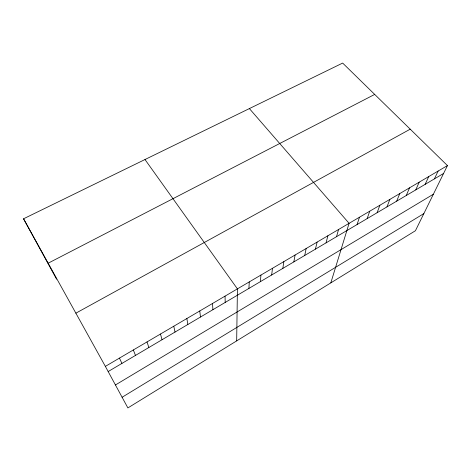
<?xml version="1.0" encoding="UTF-8"?>
<svg xmlns="http://www.w3.org/2000/svg" width="471" height="471" viewBox="0 0 471 471"><rect width="100%" height="100%" fill="white"/><g stroke="black" fill="none" stroke-linecap="round" stroke-linejoin="round"><path stroke-width="0.71" d="M236.678 340.886L237.413 288.87L144.986 159.528M248.924 288.417L249.253 281.917M260.375 281.658L260.94 275.058M271.679 274.982L272.468 268.293M282.835 268.393L283.848 261.611M293.845 261.888L295.076 255.023M304.719 255.465L306.162 248.517M315.452 249.13L317.101 242.094M326.056 242.865L327.898 235.759M336.524 236.683L338.561 229.501M330.825 282.871L349.088 223.319L249.383 108.589M357.071 224.549L359.479 217.219M367.15 218.597L369.747 211.196M377.112 212.715L379.879 205.244M386.956 206.904L389.888 199.368M396.676 201.158L399.779 193.563M406.279 195.489L409.546 187.835M415.769 189.884L419.196 182.171M425.148 184.344L428.728 176.572M434.415 178.874L438.142 171.044M447.45 165.586L415.422 230.737L127.882 407.927L105.363 366.379L23.55 218.785L342.652 63.073L447.45 165.586L105.363 366.379M122.101 397.259L423.841 213.604M115.442 384.972L433.373 194.223M108.165 371.548L443.576 173.463M75.872 313.174L410.229 129.172M48.166 263.195L374.692 94.418M23.55 218.785L56.579 279.191M119.451 358.107L121.924 363.418M133.334 349.959L135.489 355.411M147.011 341.934L148.86 347.516M160.487 334.021L162.036 339.732M173.775 326.226L175.024 332.061M186.863 318.537L187.835 324.495M199.775 310.96L200.463 317.036M212.498 303.495L212.921 309.683M225.044 296.129L225.203 302.423"/></g></svg>
